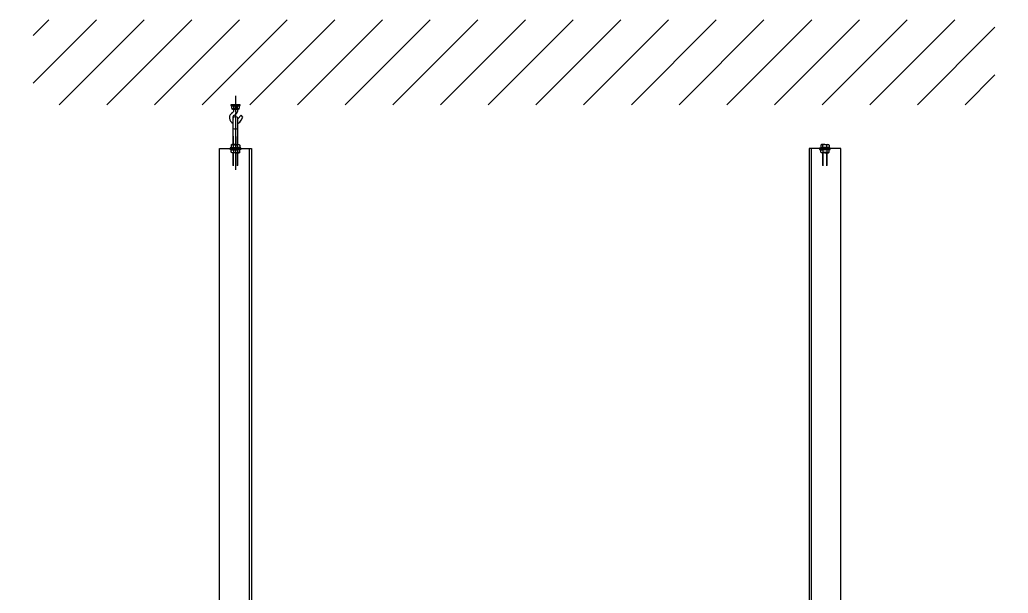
# Model space of a CAD drawing. Extents: x 16310088 to 16425637, y -218501 to -177893.
# Drawn here: x 16414142 to 16423449, y -191103 to -185706 of the extents above; entities that cross this region are included whole.
import ezdxf

# ---------------------------------------------------------------- set-up
doc = ezdxf.new("R2010")
doc.units = 0
doc.linetypes.add('AM_ISO08W050', pattern=[18, 12, -1.5, 3, -1.5])
doc.layers.get('0').update_dxf_attribs({"color": 250})
doc.layers.add('AM_0', color=7, linetype='Continuous', lineweight=35)
doc.layers.add('AM_7', color=4, linetype='AM_ISO08W050', lineweight=25)
doc.layers.add('Main', color=160, linetype='Continuous')

msp = doc.modelspace()

# ---------------------------------------------------------------- hatches: boundary and pattern name
at = {"lineweight": -3, "ltscale": 100}
h = msp.add_hatch(dxfattribs=at)
h.set_pattern_fill('ANSI31', color=256, scale=100)
h.set_pattern_definition([(45, (-65606543.10253707, 1056924.858642838), (-224.5064030267288, 224.5064030267288), [])])
h.paths.add_polyline_path([(16414266.78797055, -185705.6235547102), (16414266.78797055, -186043.1235547102), (16414391.78797055, -186074.3735547102), (16414141.78797055, -186136.8735547102), (16414266.78797055, -186168.1235547102), (16414266.78797055, -186505.6235547102), (16423324.07410951, -186505.6235547102), (16423324.07410951, -186168.1235547102), (16423199.07410951, -186136.8735547102), (16423449.07410952, -186074.3735547102), (16423324.07410951, -186043.1235547102), (16423324.07410951, -185705.6235547102)])

# ---------------------------------------------------------------- linework, layer by layer
for p, q in [((16416137.25850489, -186542.046104622), (16416137.25850489, -186517.7010048019)), ((16416209.15850489, -186517.7010048019), (16416209.15850489, -186542.046104622)), ((16416155.77541677, -186878.8951968945), (16416155.77541677, -186805.6994955159)), ((16416190.63541677, -186878.8951968945), (16416190.63541677, -186805.6994955159)), ((16416155.77541677, -187080.6389074969), (16416155.77541677, -186957.9951968944)), ((16416190.63541677, -187080.6389074969), (16416190.63541677, -186957.9951968944)), ((16421705.77541677, -187080.6389074969), (16421705.77541677, -186957.9951968944)), ((16421740.63541677, -187080.6389074969), (16421740.63541677, -186957.9951968944))]:
    msp.add_line(p, q)
at = {"linetype": 'Continuous', "lineweight": -3}
for p, q in [((16416153.20786907, -186551.8121644339), (16416153.20786907, -186567.7814409615)), ((16416173.20541676, -186546.1235547137), (16416173.20541676, -186544.5767875552)), ((16416193.20786907, -186551.8121644339), (16416193.20786907, -186567.7838970287)), ((16416195.70948168, -186637.8120404532), (16416226.39981686, -186604.0836833048)), ((16416243.4010235, -186621.7758805374), (16416226.39981686, -186604.0836833048)), ((16416214.59309242, -186667.0607570902), (16416214.9430399, -186666.5106541241)), ((16416226.05515439, -186649.0428695876), (16416243.4010235, -186621.7758805374))]:
    msp.add_line(p, q, dxfattribs=at)
at = {"ltscale": 50}
for p, q in [((16416152.38041677, -186800.7799719071), (16416155.77541677, -186805.6994955159)), ((16416194.03041676, -186800.7799719071), (16416190.63541677, -186805.6994955159)), ((16416303.20687442, -186918.4451968944), (16416303.20687442, -195555.6235547102)), ((16421593.20687442, -186918.4451968944), (16421593.20687442, -195555.6235547102))]:
    msp.add_line(p, q, dxfattribs=at)
msp.add_lwpolyline([(16416130.70789287, -186505.6235547102), (16416130.70789287, -186513.6235547102), (16416215.70789287, -186513.6235547102), (16416215.70789287, -186505.6235547102)], close=True)
for points in [[(16416023.20240829, -186918.4451968944), (16416323.20240829, -186918.4451968944), (16416323.20687442, -195555.6235547102), (16416023.20687442, -195555.6235547102)], [(16421873.20240829, -186918.4451968944), (16421573.20240829, -186918.4451968944), (16421573.20687442, -195555.6235547102), (16421873.20687442, -195555.6235547102)]]:
    msp.add_lwpolyline(points, close=True, dxfattribs=at)
at = {"linetype": 'Continuous', "lineweight": -3}
for centre, radius, start, end in [((16416173.20541676, -186627.6909321353), 57, 116.5977884921706, 248.5708220629402), ((16416143.20786908, -186567.7814409615), 10, 296.5977896262499, 0), ((16416173.20541676, -186627.6909321353), 25, 111.3975142391508, 213.5918447214156), ((16416120.18262526, -186539.6167867907), 78.26922980882685, 303.1700086271119, 338.9075030514546), ((16416173.20541676, -186627.6909321353), 25, 326.4081552785843, 337.939710344008), ((16416173.20541676, -186627.6909321353), 57, 291.4291779370596, 338.0006920976696)]:
    msp.add_arc(centre, radius, start, end, dxfattribs=at)
at = {"layer": 'AM_0'}
for p, q in [((16416153.20786907, -186551.8121644339), (16416153.20786907, -186546.1235547137)), ((16416198.80798401, -186546.1235547137), (16416191.86789288, -186546.1235547137)), ((16416193.20786907, -186551.8121644339), (16416193.20786907, -186546.1235547137))]:
    msp.add_line(p, q, dxfattribs=at)
for points in [[(16416137.25850489, -186517.7010048019), (16416147.60780174, -186513.6235547102)], [(16416156.87667194, -186517.7010048019), (16416156.87667194, -186542.046104622)], [(16416189.53911379, -186517.7010048019), (16416189.53911379, -186542.046104622)], [(16416209.15850489, -186517.7010048019), (16416198.80798401, -186513.6235547102)], [(16416137.25850489, -186542.046104622), (16416147.60780174, -186546.1235547137)], [(16416191.86789288, -186546.1235547137), (16416147.60780174, -186546.1235547137)], [(16416209.15850489, -186542.046104622), (16416198.80798401, -186546.1235547137)]]:
    msp.add_lwpolyline(points, dxfattribs=at)
for centre, radius, start, end in [((16416147.08323481, -186543.8572504555), 27.92956493608895, 69.47306483836068, 107.1208102383932), ((16416173.20789287, -186569.1306836357), 53.96036176744786, 72.3830312004578, 107.6169687995422), ((16416199.33316656, -186543.8603865231), 27.93271775919339, 72.88227388605381, 110.5258621447917), ((16416147.08323481, -186515.8898589685), 27.92956493608923, 252.8791897616067, 290.5269351616393), ((16416173.20789287, -186490.6164257882), 53.96036176744814, 252.3830312004577, 287.6169687995422), ((16416199.33316656, -186515.8867229008), 27.93271775927963, 249.4741378552083, 287.1177261139461)]:
    msp.add_arc(centre, radius, start, end, dxfattribs=at)
at = {"layer": 'AM_7'}
msp.add_line((16416173.2014202, -186422.4637076579), (16416173.20280631, -187118.2496026332), dxfattribs=at)
at = {"layer": 'Main'}
for p, q in [((16416152.38041677, -186878.8951968945), (16416152.38041677, -186628.443146611)), ((16416194.03041676, -186878.8951968945), (16416194.03041676, -186628.443146611)), ((16416141.03536676, -186878.8951968945), (16416133.43966051, -186884.6975670998)), ((16416133.43966051, -186884.6975670998), (16416133.43966051, -186904.3428266891)), ((16416173.20541676, -186878.8951968945), (16416141.03536676, -186878.8951968945)), ((16416154.78041678, -186905.7023237244), (16416154.78041678, -186883.3380700647)), ((16416173.20541676, -186878.8951968945), (16416205.37546677, -186878.8951968945)), ((16416191.63041677, -186905.7023237244), (16416191.63041677, -186883.3380700647)), ((16416205.37546677, -186878.8951968945), (16416212.97117301, -186884.6975670998)), ((16416212.97117301, -186884.6975670998), (16416212.97117301, -186904.3428266891)), ((16421691.03536676, -186878.8951968945), (16421683.43966051, -186884.6975670998)), ((16421683.43966051, -186884.6975670998), (16421683.43966051, -186904.3428266891)), ((16421723.20541676, -186878.8951968945), (16421691.03536676, -186878.8951968945)), ((16421704.78041678, -186905.7023237244), (16421704.78041678, -186883.3380700647)), ((16421723.20541676, -186878.8951968945), (16421755.37546677, -186878.8951968945)), ((16421741.63041677, -186905.7023237244), (16421741.63041677, -186883.3380700647)), ((16421755.37546677, -186878.8951968945), (16421762.97117301, -186884.6975670998)), ((16421762.97117301, -186884.6975670998), (16421762.97117301, -186904.3428266891)), ((16416223.00541677, -186910.1451968946), (16416123.40541676, -186910.1451968946)), ((16416123.40541676, -186910.1451968946), (16416123.40541676, -186918.4451968944)), ((16416123.40541676, -186918.4451968944), (16416223.00541677, -186918.4451968944)), ((16416123.40541676, -186926.7451968944), (16416123.40541676, -186918.4451968944)), ((16416123.40541676, -186918.4451968944), (16416223.00541677, -186918.4451968944)), ((16416223.00541677, -186926.7451968944), (16416123.40541676, -186926.7451968944)), ((16416141.03536676, -186910.1451968946), (16416133.43966051, -186904.3428266891)), ((16416141.03536676, -186926.7451968944), (16416133.43966051, -186932.5475670997)), ((16416133.43966051, -186952.1928266891), (16416133.43966051, -186932.5475670997)), ((16416141.03536676, -186957.9951968944), (16416133.43966051, -186952.1928266891)), ((16416173.20541676, -186957.9951968944), (16416141.03536676, -186957.9951968944)), ((16416152.45541677, -187077.3189074969), (16416152.45541677, -186957.9951968944)), ((16416154.78041678, -186931.1880700648), (16416154.78041678, -186953.5523237245)), ((16416173.20541676, -186957.9951968944), (16416205.37546677, -186957.9951968944)), ((16416191.63041677, -186931.1880700648), (16416191.63041677, -186953.5523237245)), ((16416193.95541676, -187077.3189074969), (16416193.95541676, -186957.9951968944)), ((16416205.37546677, -186910.1451968946), (16416212.97117301, -186904.3428266891)), ((16416205.37546677, -186926.7451968944), (16416212.97117301, -186932.5475670997)), ((16416205.37546677, -186957.9951968944), (16416212.97117301, -186952.1928266891)), ((16416212.97117301, -186952.1928266891), (16416212.97117301, -186932.5475670997)), ((16416223.00541677, -186918.4451968944), (16416223.00541677, -186910.1451968946)), ((16416223.00541677, -186918.4451968944), (16416223.00541677, -186926.7451968944)), ((16421673.40541676, -186910.1451968946), (16421773.00541677, -186910.1451968946)), ((16421673.40541676, -186918.4451968944), (16421673.40541676, -186910.1451968946)), ((16421773.00541677, -186918.4451968944), (16421673.40541676, -186918.4451968944)), ((16421773.00541677, -186918.4451968944), (16421673.40541676, -186918.4451968944)), ((16421673.40541676, -186918.4451968944), (16421673.40541676, -186926.7451968944)), ((16421673.40541676, -186926.7451968944), (16421773.00541677, -186926.7451968944)), ((16421691.03536676, -186910.1451968946), (16421683.43966051, -186904.3428266891)), ((16421691.03536676, -186926.7451968944), (16421683.43966051, -186932.5475670997)), ((16421683.43966051, -186952.1928266891), (16421683.43966051, -186932.5475670997)), ((16421691.03536676, -186957.9951968944), (16421683.43966051, -186952.1928266891)), ((16421723.20541676, -186957.9951968944), (16421691.03536676, -186957.9951968944)), ((16421702.45541677, -187077.3189074969), (16421702.45541677, -186957.9951968944)), ((16421704.78041678, -186931.1880700648), (16421704.78041678, -186953.5523237245)), ((16421723.20541676, -186957.9951968944), (16421755.37546677, -186957.9951968944)), ((16421741.63041677, -186931.1880700648), (16421741.63041677, -186953.5523237245)), ((16421743.95541676, -187077.3189074969), (16421743.95541676, -186957.9951968944)), ((16421755.37546677, -186910.1451968946), (16421762.97117301, -186904.3428266891)), ((16421755.37546677, -186926.7451968944), (16421762.97117301, -186932.5475670997)), ((16421755.37546677, -186957.9951968944), (16421762.97117301, -186952.1928266891)), ((16421762.97117301, -186952.1928266891), (16421762.97117301, -186932.5475670997)), ((16421773.00541677, -186910.1451968946), (16421773.00541677, -186918.4451968944)), ((16421773.00541677, -186926.7451968944), (16421773.00541677, -186918.4451968944))]:
    msp.add_line(p, q, dxfattribs=at)
at = {"layer": 'Main', "extrusion": (0, 0, -1)}
msp.add_arc((-16416173.20541676, -186637.5738134809), 22.73872693212033, 23.674922636564, 156.325077363436, dxfattribs=at)
at = {"layer": 'Main'}
msp.add_arc((16416173.20541676, -186677.1650732072), 56.22749999999999, 248.2615391340913, 291.7384608659087, dxfattribs=at)
for points, knots in [([(16416133.43966051, -186884.6975670998), (16416137.8710479, -186882.1391043932), (16416145.73623256, -186878.8219221087), (16416152.75453143, -186882.1684246276), (16416154.78041678, -186883.3380700647)], [0, 0, 0, 0, 3.070155248038418, 4.473729772333859, 4.473729772333859, 4.473729772333859, 4.473729772333859]), ([(16416212.97117301, -186884.6975670998), (16416208.53978561, -186882.1391043932), (16416200.67460098, -186878.8219221087), (16416193.65630209, -186882.1684246276), (16416191.63041677, -186883.3380700647)], [0, 0, 0, 0, 3.070155248038418, 4.473729772333859, 4.473729772333859, 4.473729772333859, 4.473729772333859]), ([(16421683.43966051, -186884.6975670998), (16421687.8710479, -186882.1391043932), (16421695.73623255, -186878.8219221087), (16421702.75453143, -186882.1684246276), (16421704.78041678, -186883.3380700647)], [0, 0, 0, 0, 3.070155248038418, 4.473729772333859, 4.473729772333859, 4.473729772333859, 4.473729772333859]), ([(16421762.97117301, -186884.6975670998), (16421758.53978561, -186882.1391043932), (16421750.67460098, -186878.8219221087), (16421743.65630208, -186882.1684246276), (16421741.63041677, -186883.3380700647)], [0, 0, 0, 0, 3.070155248038418, 4.473729772333859, 4.473729772333859, 4.473729772333859, 4.473729772333859]), ([(16416133.43966051, -186904.3428266891), (16416137.8710479, -186906.9012893957), (16416145.73623256, -186910.2184716802), (16416152.75453143, -186906.8719691612), (16416154.78041678, -186905.7023237244)], [0, 0, 0, 0, 3.070155248038448, 4.47372977233393, 4.47372977233393, 4.47372977233393, 4.47372977233393]), ([(16416133.43966051, -186932.5475670997), (16416137.8710479, -186929.9891043931), (16416145.73623256, -186926.6719221087), (16416152.75453143, -186930.0184246277), (16416154.78041678, -186931.1880700648)], [0, 0, 0, 0, 3.070155248038448, 4.47372977233393, 4.47372977233393, 4.47372977233393, 4.47372977233393]), ([(16416133.43966051, -186952.1928266891), (16416137.8710479, -186954.7512893958), (16416145.73623256, -186958.0684716803), (16416152.75453143, -186954.7219691613), (16416154.78041678, -186953.5523237245)], [0, 0, 0, 0, 3.070155248038418, 4.473729772333859, 4.473729772333859, 4.473729772333859, 4.473729772333859]), ([(16416212.97117301, -186904.3428266891), (16416208.53978561, -186906.9012893957), (16416200.67460098, -186910.2184716802), (16416193.65630209, -186906.8719691612), (16416191.63041677, -186905.7023237244)], [0, 0, 0, 0, 3.070155248038448, 4.47372977233393, 4.47372977233393, 4.47372977233393, 4.47372977233393]), ([(16416212.97117301, -186932.5475670997), (16416208.53978561, -186929.9891043931), (16416200.67460098, -186926.6719221087), (16416193.65630209, -186930.0184246277), (16416191.63041677, -186931.1880700648)], [0, 0, 0, 0, 3.070155248038448, 4.47372977233393, 4.47372977233393, 4.47372977233393, 4.47372977233393]), ([(16416212.97117301, -186952.1928266891), (16416208.53978561, -186954.7512893958), (16416200.67460098, -186958.0684716803), (16416193.65630209, -186954.7219691613), (16416191.63041677, -186953.5523237245)], [0, 0, 0, 0, 3.070155248038418, 4.473729772333859, 4.473729772333859, 4.473729772333859, 4.473729772333859]), ([(16421683.43966051, -186904.3428266891), (16421687.8710479, -186906.9012893957), (16421695.73623255, -186910.2184716802), (16421702.75453143, -186906.8719691612), (16421704.78041678, -186905.7023237244)], [0, 0, 0, 0, 3.070155248038448, 4.47372977233393, 4.47372977233393, 4.47372977233393, 4.47372977233393]), ([(16421683.43966051, -186932.5475670997), (16421687.8710479, -186929.9891043931), (16421695.73623255, -186926.6719221087), (16421702.75453143, -186930.0184246277), (16421704.78041678, -186931.1880700648)], [0, 0, 0, 0, 3.070155248038448, 4.47372977233393, 4.47372977233393, 4.47372977233393, 4.47372977233393]), ([(16421683.43966051, -186952.1928266891), (16421687.8710479, -186954.7512893958), (16421695.73623255, -186958.0684716803), (16421702.75453143, -186954.7219691613), (16421704.78041678, -186953.5523237245)], [0, 0, 0, 0, 3.070155248038418, 4.473729772333859, 4.473729772333859, 4.473729772333859, 4.473729772333859]), ([(16421762.97117301, -186904.3428266891), (16421758.53978561, -186906.9012893957), (16421750.67460098, -186910.2184716802), (16421743.65630208, -186906.8719691612), (16421741.63041677, -186905.7023237244)], [0, 0, 0, 0, 3.070155248038448, 4.47372977233393, 4.47372977233393, 4.47372977233393, 4.47372977233393]), ([(16421762.97117301, -186932.5475670997), (16421758.53978561, -186929.9891043931), (16421750.67460098, -186926.6719221087), (16421743.65630208, -186930.0184246277), (16421741.63041677, -186931.1880700648)], [0, 0, 0, 0, 3.070155248038448, 4.47372977233393, 4.47372977233393, 4.47372977233393, 4.47372977233393]), ([(16421762.97117301, -186952.1928266891), (16421758.53978561, -186954.7512893958), (16421750.67460098, -186958.0684716803), (16421743.65630208, -186954.7219691613), (16421741.63041677, -186953.5523237245)], [0, 0, 0, 0, 3.070155248038418, 4.473729772333859, 4.473729772333859, 4.473729772333859, 4.473729772333859])]:
    msp.add_open_spline(points, degree=3, knots=knots, dxfattribs=at)
for points in [[(16416154.78041678, -186883.3380700647), (16416160.77474057, -186881.731895843), (16416173.20541676, -186879.6057815271), (16416185.63609296, -186881.731895843), (16416191.63041677, -186883.3380700647)], [(16421741.63041677, -186883.3380700647), (16421735.63609297, -186881.731895843), (16421723.20541676, -186879.6057815271), (16421710.77474056, -186881.731895843), (16421704.78041678, -186883.3380700647)], [(16416154.78041678, -186905.7023237244), (16416160.77474057, -186907.3084979461), (16416173.20541676, -186909.4346122617), (16416185.63609296, -186907.3084979459), (16416191.63041677, -186905.7023237244)], [(16416154.78041678, -186931.1880700648), (16416160.77474057, -186929.581895843), (16416173.20541676, -186927.4557815272), (16416185.63609296, -186929.581895843), (16416191.63041677, -186931.1880700648)], [(16416154.78041678, -186953.5523237245), (16416160.77474057, -186955.158497946), (16416173.20541676, -186957.2846122616), (16416185.63609296, -186955.158497946), (16416191.63041677, -186953.5523237245)], [(16421741.63041677, -186905.7023237244), (16421735.63609297, -186907.3084979461), (16421723.20541676, -186909.4346122617), (16421710.77474056, -186907.3084979459), (16421704.78041678, -186905.7023237244)], [(16421741.63041677, -186931.1880700648), (16421735.63609297, -186929.581895843), (16421723.20541676, -186927.4557815272), (16421710.77474056, -186929.581895843), (16421704.78041678, -186931.1880700648)], [(16421741.63041677, -186953.5523237245), (16421735.63609297, -186955.158497946), (16421723.20541676, -186957.2846122616), (16421710.77474056, -186955.158497946), (16421704.78041678, -186953.5523237245)]]:
    msp.add_open_spline(points, degree=3, dxfattribs=at)

doc.saveas('drawing.dxf')
